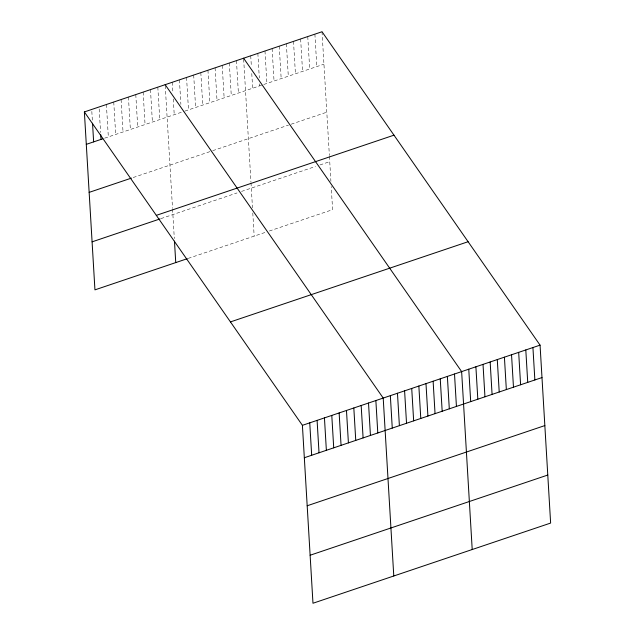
<?xml version="1.0" encoding="UTF-8"?>
<svg xmlns="http://www.w3.org/2000/svg" width="635" height="635" viewBox="0 0 635 635"><rect width="100%" height="100%" fill="white"/><g stroke="black" fill="none" stroke-linecap="round" stroke-linejoin="round"><path stroke-width="0.48" stroke-dasharray="3.17 2.38" d="M104.656 138.16L184.031 111.387M184.92 111.085L323.953 64.175M133.223 177.506L210.05 151.582M212.725 150.678L288.481 125.119M291.155 124.214L326.803 112.189M160.949 218.607L237.053 192.929M241.514 191.429L315.484 166.465M319.937 164.965L329.74 161.655M188.222 258.389L265.755 232.227M269.319 231.021L332.597 209.669L331.216 186.523M322.024 31.75L329.374 155.472M329.43 156.353L330.914 181.38M314.897 34.155L316.817 66.58M307.761 36.56L309.69 68.985M300.633 38.965L302.562 71.39M293.505 41.37L295.434 73.795M286.377 43.775L288.298 76.2M279.249 46.18L281.17 78.605M272.113 48.593L274.042 81.01M264.985 50.998L266.914 83.415M257.858 53.404L259.318 77.962M259.667 83.86L259.786 85.82M250.73 55.809L251.373 66.611M251.777 73.493L252.651 88.225M243.657 59.198L250.944 181.935M251 182.816L252.484 207.835M252.793 212.987L254.167 236.133M236.466 60.619L238.395 93.043M229.338 63.024L231.267 95.448M222.21 65.429L224.131 97.853M215.082 67.834L217.003 100.259M207.947 70.239L209.875 102.664M200.819 72.644L202.748 105.069M193.691 75.049L195.612 107.474M186.563 77.454L188.484 109.879M179.427 79.859L180.888 104.426M172.299 82.272L172.942 93.075M173.291 98.973L174.228 114.689M165.227 85.654L172.522 208.399M172.577 209.28L174.315 238.585M157.821 87.154L159.75 119.578M150.479 89.63L152.408 122.055M143.137 92.107L145.058 124.531M135.787 94.591L137.716 127.008M128.445 97.068L130.365 129.492M121.094 99.544L123.023 131.969M113.752 102.021L115.673 134.445M106.402 104.505L108.331 136.922M99.179 108.942L100.576 132.524M91.829 111.427L92.353 120.269"/><path stroke-width="0.95" d="M84.368 111.935L322.024 31.75L540.06 345.138L550.632 523.065L312.976 603.25L302.403 425.331L84.368 111.935L94.94 289.862L187.325 258.683M86.296 144.359L102.822 138.787M89.146 192.373L131.381 178.125M156.321 215.36L393.978 135.168M92.083 241.848L160.036 218.916M230.449 321.913L468.106 241.721M302.403 425.331L540.06 345.138M304.332 457.748L541.988 377.563M307.181 505.77L544.838 425.577M310.126 555.236L547.783 475.043M243.594 58.214L461.637 371.602L472.21 549.521M165.171 84.677L383.207 398.066L393.779 575.985M532.932 347.543L534.861 379.968M525.804 349.948L527.733 382.373M518.676 352.361L520.597 384.778M511.54 354.767L513.469 387.183M504.412 357.172L506.341 389.588M497.284 359.577L499.213 391.993M490.156 361.982L492.077 394.398M483.021 364.387L484.95 396.811M475.893 366.792L477.822 399.217M468.765 369.197L470.694 401.622M454.509 374.007L456.43 406.432M447.373 376.412L449.302 408.837M440.245 378.817L442.174 411.242M433.118 381.222L435.046 413.647M425.99 383.627L427.911 416.052M418.854 386.04L420.783 418.457M411.726 388.445L413.655 420.862M404.598 390.85L406.527 423.267M397.47 393.255L399.391 425.672M390.342 395.661L392.263 428.085M375.864 400.542L377.793 432.967M368.514 403.019L370.443 435.443M361.172 405.503L363.101 437.92M353.822 407.98L355.751 440.404M346.48 410.456L348.409 442.881M339.138 412.933L341.058 445.357M331.787 415.417L333.716 447.834M324.445 417.894L326.366 450.318M317.095 420.37L319.024 452.795M309.753 422.846L311.674 455.271M174.466 241.157L175.744 262.596M100.695 134.493L100.989 139.406M92.527 123.214L93.639 141.883"/></g></svg>
